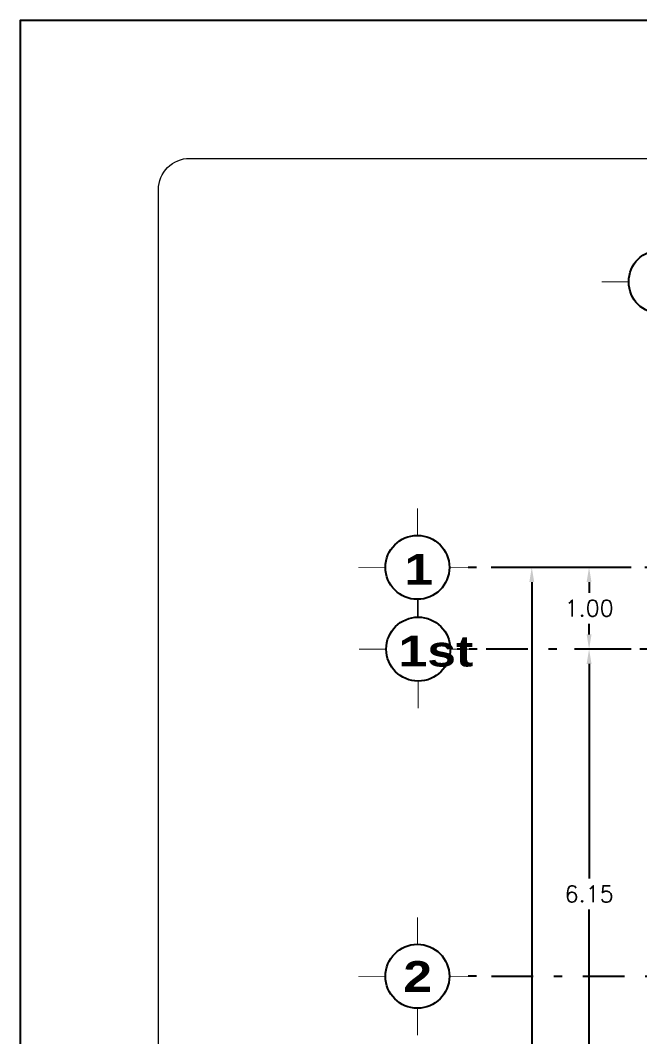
# Model space of a CAD drawing. Header units: millimetres. Extents: x 246.6 to 325.5, y -2 to 41.7.
# Drawn here: x 246.57 to 254.14, y 29.24 to 41.66 of the extents above; entities that cross this region are included whole.
import ezdxf

# ---------------------------------------------------------------- set-up
doc = ezdxf.new("R2010")
doc.units = ezdxf.units.MM
doc.header["$LTSCALE"] = 0.05
doc.header["$PDMODE"] = 35
doc.linetypes.add('DASHDOT', pattern=[25.4, 12.7, -6.35, 0, -6.35])
doc.linetypes.add('DASHED', pattern=[19.05, 12.7, -6.35])
doc.layers.add('AUILIAR', color=8, linetype='Continuous', plot=False)
doc.layers.add('EJES', color=1, linetype='DASHDOT')
doc.layers.add('LINEAS', color=9, linetype='Continuous')
doc.layers.add('MUROS', color=7, linetype='Continuous', lineweight=18)
doc.styles.add('ROMANS', font='romans.shx', dxfattribs={"height": 0.2})
doc.styles.add('SANSSERIFBOLD', font='sasb____.pfb', dxfattribs={"height": 0.6})
doc.dimstyles.get("Standard").update_dxf_attribs({"dimtxt": 0.2, "dimasz": 0.18, "dimexe": 0.18, "dimexo": 0.0625, "dimgap": 0.09, "dimtad": 0, "dimtih": 1, "dimtoh": 1, "dimzin": 0, "dimdsep": 46, "dimtxsty": 'ROMANS', "dimcen": 0.09, "dimclrd": 3, "dimclrt": 256, "dimadec": 0, "dimazin": 0, "dimtfac": 1, "dimtofl": 0, "dimtmove": 0, "dimatfit": 3, "dimfxl": 0, "dimtolj": 1, "dimtzin": 0, "dimarcsym": 0})

# ---------------------------------------------------------------- blocks, each defined once
blk = doc.blocks.new('*D30')
at = {"color": 0, "lineweight": -2, "transparency": 16777216}
for p, q in [((254.032, 34.973), (252.639, 34.973)), ((254.032, 20.973), (252.639, 20.973))]:
    blk.add_line(p, q, dxfattribs=at)
at = {"color": 3, "lineweight": -2, "transparency": 16777216}
for p, q in [((252.819, 34.793), (252.819, 28.013)), ((252.819, 21.153), (252.819, 27.633))]:
    blk.add_line(p, q, dxfattribs=at)
at = {"color": 3, "transparency": 16777216}
for points in [[(252.789, 34.793), (252.849, 34.793), (252.819, 34.973)], [(252.789, 21.153), (252.849, 21.153), (252.819, 20.973)]]:
    blk.add_solid(points, dxfattribs=at)
at = {"layer": 'DEFPOINTS', "color": 0, "transparency": 16777216}
for p in [(252.819, 34.973), (254.094, 34.973), (254.094, 20.973)]:
    blk.add_point(p, dxfattribs=at)
at = {"transparency": 16777216, "insert": (252.819, 27.823), "char_height": 0.2, "attachment_point": 5, "style": 'ROMANS'}
blk.add_mtext('\\A1;14.00', dxfattribs=at)
blk = doc.blocks.new('*D32')
at = {"color": 0, "lineweight": -2, "transparency": 16777216}
for p, q in [((254.032, 33.973), (253.339, 33.973)), ((254.032, 27.823), (253.339, 27.823))]:
    blk.add_line(p, q, dxfattribs=at)
at = {"color": 3, "lineweight": -2, "transparency": 16777216}
for p, q in [((253.519, 33.793), (253.519, 31.17)), ((253.519, 28.003), (253.519, 30.79))]:
    blk.add_line(p, q, dxfattribs=at)
at = {"color": 3, "transparency": 16777216}
for points in [[(253.489, 33.793), (253.549, 33.793), (253.519, 33.973)], [(253.489, 28.003), (253.549, 28.003), (253.519, 27.823)]]:
    blk.add_solid(points, dxfattribs=at)
at = {"layer": 'DEFPOINTS', "color": 0, "transparency": 16777216}
for p in [(253.519, 33.973), (254.094, 33.973), (254.094, 27.823)]:
    blk.add_point(p, dxfattribs=at)
at = {"transparency": 16777216, "insert": (253.519, 30.98), "char_height": 0.2, "attachment_point": 5, "style": 'ROMANS'}
blk.add_mtext('\\A1;6.15', dxfattribs=at)
blk = doc.blocks.new('*D33')
at = {"layer": 'DEFPOINTS', "color": 0, "linetype": 'DASHED', "transparency": 16777216}
for p in [(253.519, 34.973), (254.094, 34.973), (254.094, 33.973)]:
    blk.add_point(p, dxfattribs=at)
at = {"layer": 'MUROS', "color": 0, "linetype": 'DASHED', "lineweight": -2, "transparency": 16777216}
for p, q in [((254.032, 34.973), (253.339, 34.973)), ((254.032, 33.973), (253.339, 33.973))]:
    blk.add_line(p, q, dxfattribs=at)
at = {"layer": 'MUROS', "color": 3, "linetype": 'DASHED', "lineweight": -2, "transparency": 16777216}
for p, q in [((253.519, 34.793), (253.519, 34.663)), ((253.519, 34.153), (253.519, 34.283))]:
    blk.add_line(p, q, dxfattribs=at)
at = {"layer": 'MUROS', "color": 3, "linetype": 'DASHED', "transparency": 16777216}
for points in [[(253.489, 34.793), (253.549, 34.793), (253.519, 34.973)], [(253.489, 34.153), (253.549, 34.153), (253.519, 33.973)]]:
    blk.add_solid(points, dxfattribs=at)
at = {"layer": 'MUROS', "linetype": 'DASHED', "transparency": 16777216, "insert": (253.519, 34.473), "char_height": 0.2, "attachment_point": 5, "style": 'ROMANS'}
blk.add_mtext('\\A1;1.00', dxfattribs=at)

msp = doc.modelspace()

# ---------------------------------------------------------------- linework, layer by layer
at = {"layer": 'AUILIAR'}
msp.add_lwpolyline([(246.569, -2.03), (246.569, 41.661), (325.499, 41.661), (325.499, -2.03)], close=True, dxfattribs=at)
at = {"layer": 'EJES', "ltscale": 0.03}
for p, q in [((252.142, 34.973), (251.989, 34.973)), ((252.152, 33.973), (251.999, 33.973)), ((252.142, 29.973), (251.989, 29.973))]:
    msp.add_line(p, q, dxfattribs=at)
at = {"layer": 'EJES', "ltscale": 0.8}
for p, q in [((266.221, 34.973), (252.227, 34.973)), ((255.003, 33.973), (251.822, 33.973)), ((252.328, 29.973), (263.969, 29.973))]:
    msp.add_line(p, q, dxfattribs=at)
at = {"layer": 'LINEAS', "linetype": 'Continuous', "const_width": 0.011}
for points in [[(254.003, 38.464), (253.673, 38.464)], [(251.421, 35.364), (251.421, 35.694)], [(251.029, 34.973), (250.699, 34.973)], [(251.812, 34.973), (252.142, 34.973)], [(251.421, 34.581), (251.421, 34.364)], [(251.431, 34.364), (251.431, 34.582)], [(251.039, 33.973), (250.709, 33.973)], [(251.822, 33.973), (252.152, 33.973)], [(251.431, 33.581), (251.431, 33.251)], [(251.421, 30.364), (251.421, 30.694)], [(251.029, 29.973), (250.699, 29.973)], [(251.812, 29.973), (252.142, 29.973)], [(251.421, 29.581), (251.421, 29.251)]]:
    msp.add_lwpolyline(points, dxfattribs=at)
at = {"layer": 'LINEAS', "linetype": 'Continuous'}
for centre in [(254.394, 38.464), (251.421, 34.973), (251.431, 33.973), (251.421, 29.973)]:
    msp.add_circle(centre, 0.391, dxfattribs=at)
at = {"layer": 'MUROS'}
msp.add_lwpolyline([(248.256, 39.591, -0.414214), (248.639, 39.973), (324.211, 39.973, -0.414214), (324.492, 39.692), (324.492, -0.061, -0.414214), (324.211, -0.342), (248.639, -0.342, -0.414214), (248.256, 0.04)], format="xyb", close=True, dxfattribs=at)

# ---------------------------------------------------------------- texts
at = {"layer": 'MUROS', "color": 7, "linetype": 'ByBlock', "style": 'SANSSERIFBOLD', "width": 1.2}
for s, height, p in [('1', 0.376, (251.262, 34.761)), ('1st', 0.3762, (251.191, 33.761)), ('2', 0.376, (251.249, 29.783))]:
    msp.add_text(s, height=height, dxfattribs=at).set_placement(p)

# ---------------------------------------------------------------- dimensions: what is measured, and where the dimension line sits
for base, p1, p2, picture, middle in [((252.819, 34.973), (254.094, 20.973), (254.094, 34.973), '*D30', (252.819, 27.823)), ((253.519, 33.973), (254.094, 27.823), (254.094, 33.973), '*D32', (253.519, 30.98))]:
    dim = msp.add_linear_dim(base=base, p1=p1, p2=p2, angle=90, dimstyle='Standard')
    dim.commit()
    dim.dimension.update_dxf_attribs({"geometry": picture, "text_midpoint": middle, "dimtype": 160})
at = {"layer": 'MUROS', "linetype": 'DASHED'}
dim = msp.add_linear_dim(base=(253.519, 34.973), p1=(254.094, 33.973), p2=(254.094, 34.973), angle=90, dimstyle='Standard', dxfattribs=at)
dim.commit()
dim.dimension.update_dxf_attribs({"geometry": '*D33', "text_midpoint": (253.519, 34.473), "dimtype": 160})

doc.saveas('drawing.dxf')
